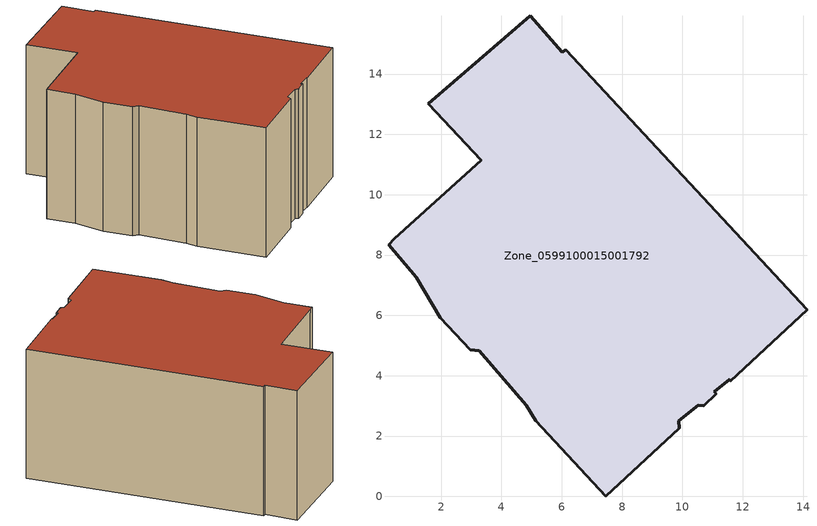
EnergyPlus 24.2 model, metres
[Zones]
Zone_0599100015001792
 floor ground (C_G): 11.58,3.82 11.57,3.88 11.06,3.46 11.12,3.39 10.71,3.01 10.52,3.03 9.88,2.5 9.9,2.26 7.46,0 5.14,2.51 4.82,3.03 3.27,4.83 2.97,4.85 1.97,5.93 1.18,7.26 0.26,8.34 0.45,8.54 3.33,11.15 1.58,13.01 4.95,15.94 6.02,14.72 6.13,14.81 14.13,6.18 z0.82
 wall outside (C_F): 1.18,7.26 1.97,5.93 2.97,4.85 3.27,4.83 4.82,3.03 5.14,2.51 7.46,0 9.9,2.26 9.88,2.5 10.52,3.03 10.71,3.01 11.12,3.39 11.06,3.46 11.57,3.88 11.58,3.82 14.13,6.18 6.13,14.81 6.02,14.72 4.95,15.94 1.58,13.01 3.33,11.15 0.45,8.54 0.26,8.34 1.18,7.26 z0.82:7.5
 roof outside (C_R): 11.57,3.88 11.58,3.82 14.13,6.18 6.13,14.81 6.02,14.72 4.95,15.94 1.58,13.01 3.33,11.15 0.45,8.54 0.26,8.34 1.18,7.26 1.97,5.93 2.97,4.85 3.27,4.83 4.82,3.03 5.14,2.51 7.46,0 9.9,2.26 9.88,2.5 10.52,3.03 10.71,3.01 11.12,3.39 11.06,3.46 z7.5
[BUILDING]
Pand.0599100015001792: North Axis=0; Terrain=City; Loads Convergence Tolerance Value=0.04; Temperature Convergence Tolerance Value=0.4; Solar Distribution=FullExterior; Maximum Number of Warmup Days=25; Minimum Number of Warmup Days=1
[Site:Location]
Rotterdam.The.Hague.AP_ZH_NLD Design_Conditions: Latitude=51.96; Longitude=4.45; Time Zone=1; Elevation=-4.5
[SITE:GROUNDTEMPERATURE:BUILDINGSURFACE]
18, 18, 18, 18, 18, 18, 18, 18, 18, 18, 18, 18
[MATERIAL] Thermal Absorptance=0.9; Solar Absorptance=0.7; Visible Absorptance=0.7
Name | Roughness | Thickness | Conductivity | Density | Specific Heat
G.D.1975-1991 | MediumSmooth | 0.15 | 0.288461 | 540 | 1210
F.D.1975-1991 | Rough | 0.3 | 0.230769 | 1920 | 840
R.D.1975-1991 | MediumRough | 0.2 | 0.153846 | 1500 | 1000
[CONSTRUCTION]
C_G: G.D.1975-1991
C_F: F.D.1975-1991
C_R: R.D.1975-1991
[ZONE]
Zone_0599100015001792: Type=1; Multiplier=1; Ceiling Height=Autocalculate; Volume=Autocalculate; Floor Area=autocalculate; Part of Total Floor Area=Yes
[ZONEINFILTRATION:DESIGNFLOWRATE]
Infil_Zone_0599100015001792: Zone or ZoneList or Space or SpaceList=Zone_0599100015001792; Schedule=AlwaysOn; Design Flow Rate Calculation Method=Flow/Area; Flow Rate per Floor Area=0.0042; Constant Term Coefficient=1; Temperature Term Coefficient=0; Velocity Term Coefficient=0; Velocity Squared Term Coefficient=0
[HVACTEMPLATE:ZONE:IDEALLOADSAIRSYSTEM]
Zone_0599100015001792: Maximum Heating Supply Air Temperature=50; Minimum Cooling Supply Air Temperature=13; Maximum Heating Supply Air Humidity Ratio=0.0156; Minimum Cooling Supply Air Humidity Ratio=0.0077; Heating Limit=NoLimit; Cooling Limit=NoLimit; Dehumidification Control Type=ConstantSensibleHeatRatio; Cooling Sensible Heat Ratio=0.7; Dehumidification Setpoint=60; Humidification Control Type=None; Humidification Setpoint=30; Outdoor Air Method=None; Outdoor Air Flow Rate per Person=0.00944; Outdoor Air Flow Rate per Zone Floor Area=0; Outdoor Air Flow Rate per Zone=0; Demand Controlled Ventilation Type=None; Outdoor Air Economizer Type=NoEconomizer; Heat Recovery Type=None; Sensible Heat Recovery Effectiveness=0.7; Latent Heat Recovery Effectiveness=0.65
[ZONECONTROL:THERMOSTAT]
ThermostatControl_Zone_0599100015001792: Zone or ZoneList=Zone_0599100015001792; Control Type Schedule=DualSetpointControlType; Control 1=Thermostat_Zone_0599100015001792; Temperature Difference Between Cutout And Setpoint=0
[THERMOSTATSETPOINT:DUALSETPOINT]
Thermostat_Zone_0599100015001792: Heating Setpoint Temperature Schedule=HeatingSetpoint_Zone_0599100015001792; Cooling Setpoint Temperature Schedule=CoolingSetpoint_Zone_0599100015001792
[SCHEDULE:COMPACT]
HeatingSetpoint_Zone_0599100015001792: Through: 12/31, For: AllDays, Until: 24:00, 21
CoolingSetpoint_Zone_0599100015001792: Through: 12/31, For: AllDays, Until: 24:00, 24
DualSetpointControlType: Through: 12/31, For: AllDays, Until: 24:00, 4
AlwaysOn: Through: 12/31, For: AllDays, Until: 24:00, 1
